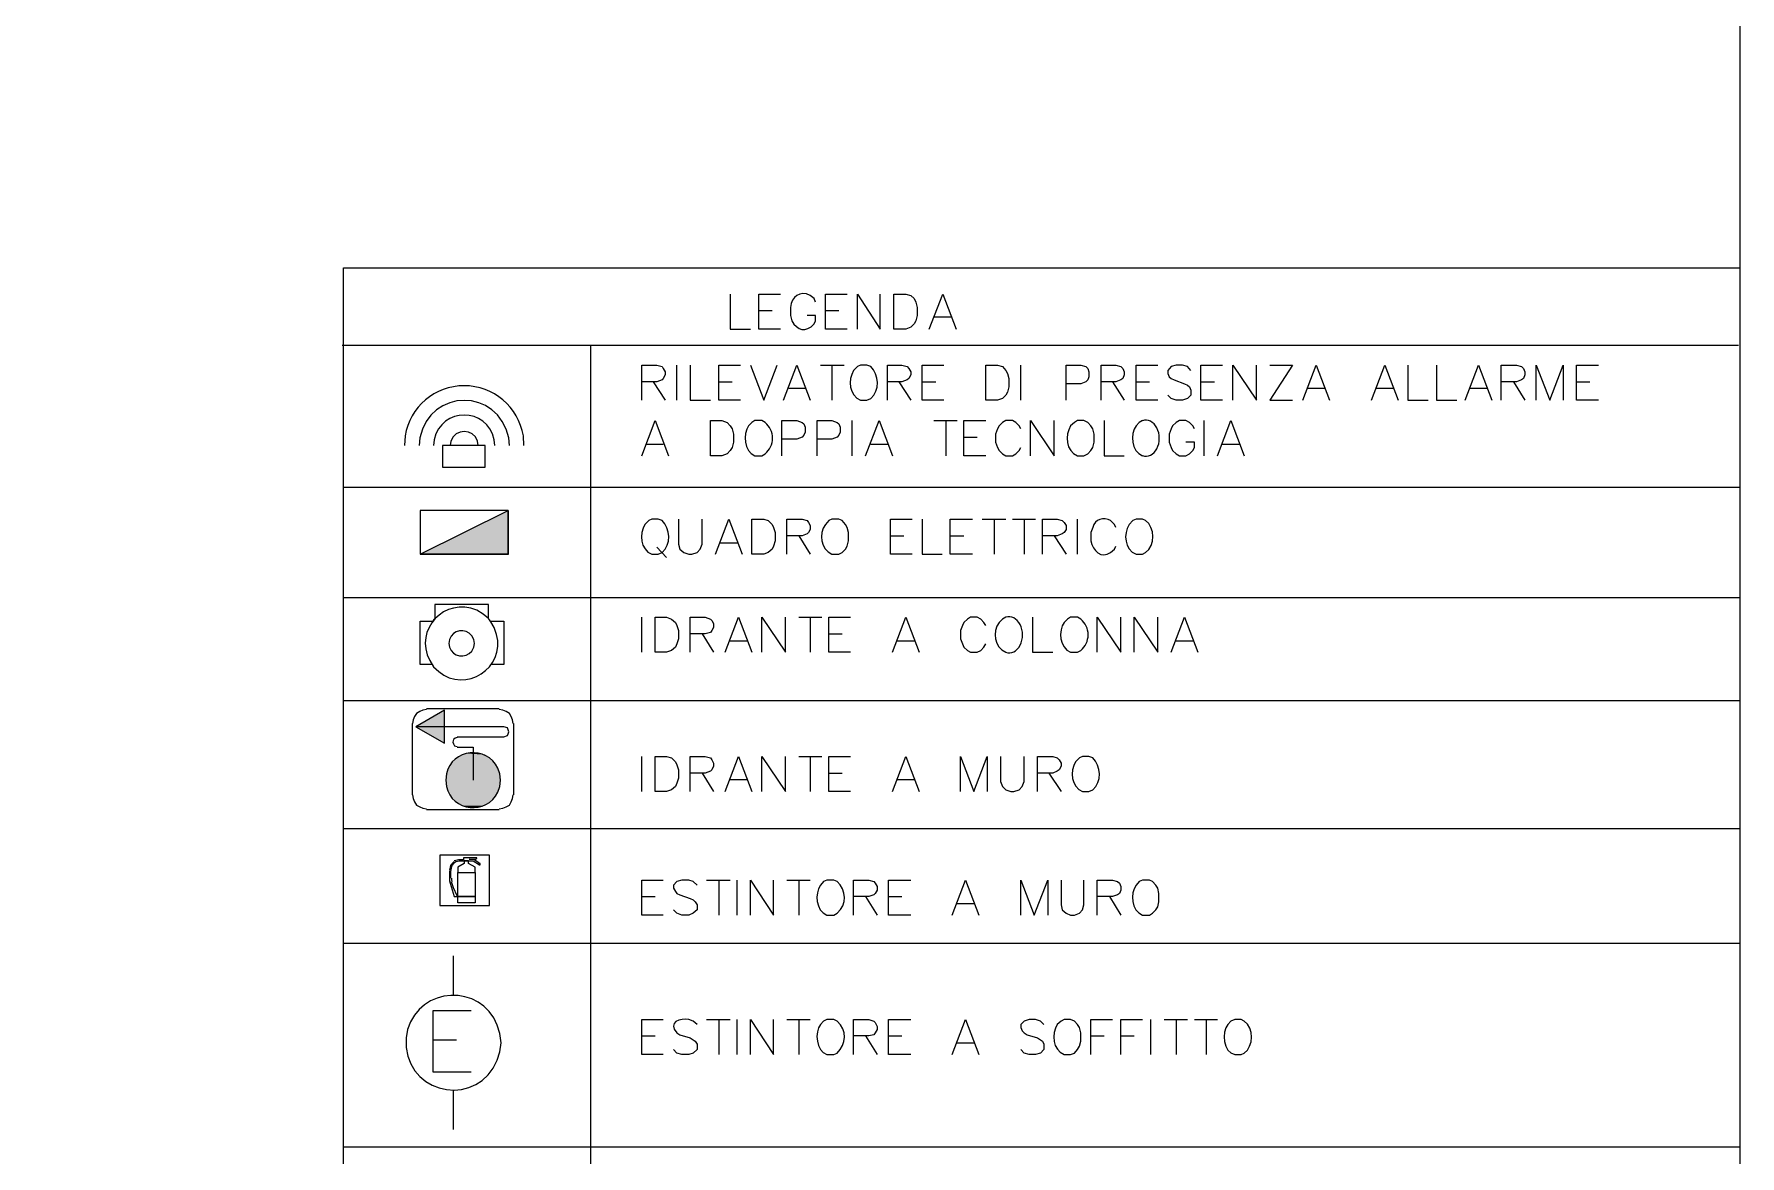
# Model space of a CAD drawing. Header units: millimetres. Extents: x 2592 to 5194, y 1172 to 2359.
# Drawn here: x 2599.788 to 2602.022, y 1173.822 to 1175.291 of the extents above; entities that cross this region are included whole.
import ezdxf

# ---------------------------------------------------------------- set-up
doc = ezdxf.new("R2010")
doc.units = ezdxf.units.MM
doc.layers.add('PDF _Geometria', color=7, linetype='Continuous')
doc.layers.add('PDF _Riempimenti solidi', color=3, linetype='Continuous')

msp = doc.modelspace()

# ---------------------------------------------------------------- linework, layer by layer
at = {"layer": 'PDF _Geometria', "lineweight": 25}
for points in [[(2592.0973, 1188.8915), (2602.0219, 1188.8915), (2602.0219, 1172.3632), (2592.0973, 1172.3632)], [(2602.0219, 1172.3632), (2600.1928, 1172.3632), (2600.1928, 1174.9849), (2602.0219, 1174.9849)], [(2600.6994, 1174.9507), (2600.6994, 1174.9049), (2600.7261, 1174.9049)], [(2600.7653, 1174.9049), (2600.7369, 1174.9049), (2600.7369, 1174.9507), (2600.7653, 1174.9507)], [(2600.8111, 1174.9399), (2600.8094, 1174.9449), (2600.8044, 1174.949)], [(2600.8528, 1174.9049), (2600.8244, 1174.9049), (2600.8244, 1174.9507), (2600.8528, 1174.9507)], [(2600.8661, 1174.9049), (2600.8661, 1174.9507), (2600.8961, 1174.9049), (2600.8961, 1174.9507)], [(2600.9603, 1174.9049), (2600.9778, 1174.9507), (2600.9953, 1174.9049)], [(2600.7369, 1174.929), (2600.7544, 1174.929)], [(2600.7786, 1174.9332), (2600.7786, 1174.9224), (2600.7803, 1174.9157)], [(2600.8244, 1174.929), (2600.8419, 1174.929)], [(2600.8094, 1174.9115), (2600.8111, 1174.9157), (2600.8111, 1174.9224), (2600.8003, 1174.9224)], [(2600.9661, 1174.9207), (2600.9886, 1174.9207)], [(2602.0203, 1174.8832), (2600.1911, 1174.8832)], [(2600.5169, 1172.3632), (2600.5169, 1174.8832)], [(2600.5836, 1174.8115), (2600.5836, 1174.8574), (2600.6036, 1174.8574), (2600.6103, 1174.8557), (2600.6119, 1174.8532), (2600.6144, 1174.849), (2600.6144, 1174.8449), (2600.6119, 1174.8399), (2600.6103, 1174.8382), (2600.6036, 1174.8357), (2600.5836, 1174.8357)], [(2600.6294, 1174.8115), (2600.6294, 1174.8574)], [(2600.6469, 1174.8574), (2600.6469, 1174.8115), (2600.6736, 1174.8115)], [(2600.7128, 1174.8115), (2600.6844, 1174.8115), (2600.6844, 1174.8574), (2600.7128, 1174.8574)], [(2600.7261, 1174.8574), (2600.7436, 1174.8115), (2600.7611, 1174.8574)], [(2600.7694, 1174.8115), (2600.7869, 1174.8574), (2600.8044, 1174.8115)], [(2600.8178, 1174.8574), (2600.8486, 1174.8574)], [(2600.8328, 1174.8574), (2600.8328, 1174.8115)], [(2600.8836, 1174.8557), (2600.8786, 1174.8574), (2600.8703, 1174.8574), (2600.8661, 1174.8557), (2600.8611, 1174.8507)], [(2600.9053, 1174.8115), (2600.9053, 1174.8574), (2600.9244, 1174.8574), (2600.9311, 1174.8557), (2600.9336, 1174.8532), (2600.9361, 1174.849), (2600.9361, 1174.8449), (2600.9336, 1174.8399), (2600.9311, 1174.8382), (2600.9244, 1174.8357), (2600.9053, 1174.8357)], [(2600.9794, 1174.8115), (2600.9511, 1174.8115), (2600.9511, 1174.8574), (2600.9794, 1174.8574)], [(2601.0803, 1174.8115), (2601.0803, 1174.8574)], [(2601.1394, 1174.8115), (2601.1394, 1174.8574), (2601.1586, 1174.8574), (2601.1653, 1174.8557), (2601.1678, 1174.8532), (2601.1694, 1174.849), (2601.1694, 1174.8424), (2601.1678, 1174.8382), (2601.1653, 1174.8357), (2601.1586, 1174.8332), (2601.1394, 1174.8332)], [(2601.1853, 1174.8115), (2601.1853, 1174.8574), (2601.2044, 1174.8574), (2601.2111, 1174.8557), (2601.2136, 1174.8532), (2601.2153, 1174.849), (2601.2153, 1174.8449), (2601.2136, 1174.8399), (2601.2111, 1174.8382), (2601.2044, 1174.8357), (2601.1853, 1174.8357)], [(2601.2594, 1174.8115), (2601.2311, 1174.8115), (2601.2311, 1174.8574), (2601.2594, 1174.8574)], [(2601.3028, 1174.8507), (2601.2986, 1174.8557), (2601.2919, 1174.8574), (2601.2836, 1174.8574), (2601.2769, 1174.8557), (2601.2728, 1174.8507), (2601.2728, 1174.8465), (2601.2744, 1174.8424), (2601.2769, 1174.8399), (2601.2811, 1174.8382), (2601.2944, 1174.8332), (2601.2986, 1174.8315), (2601.3011, 1174.829), (2601.3028, 1174.8249), (2601.3028, 1174.8182), (2601.2986, 1174.814), (2601.2919, 1174.8115), (2601.2836, 1174.8115), (2601.2769, 1174.814), (2601.2728, 1174.8182)], [(2601.3444, 1174.8115), (2601.3161, 1174.8115), (2601.3161, 1174.8574), (2601.3444, 1174.8574)], [(2601.3578, 1174.8115), (2601.3578, 1174.8574), (2601.3886, 1174.8115), (2601.3886, 1174.8574)], [(2601.4061, 1174.8574), (2601.4361, 1174.8574), (2601.4061, 1174.8115), (2601.4361, 1174.8115)], [(2601.4494, 1174.8115), (2601.4669, 1174.8574), (2601.4844, 1174.8115)], [(2601.5394, 1174.8115), (2601.5569, 1174.8574), (2601.5744, 1174.8115)], [(2601.5869, 1174.8574), (2601.5869, 1174.8115), (2601.6136, 1174.8115)], [(2601.6244, 1174.8574), (2601.6244, 1174.8115), (2601.6511, 1174.8115)], [(2601.6619, 1174.8115), (2601.6794, 1174.8574), (2601.6969, 1174.8115)], [(2601.7094, 1174.8115), (2601.7094, 1174.8574), (2601.7294, 1174.8574), (2601.7361, 1174.8557), (2601.7386, 1174.8532), (2601.7403, 1174.849), (2601.7403, 1174.8449), (2601.7386, 1174.8399), (2601.7361, 1174.8382), (2601.7294, 1174.8357), (2601.7094, 1174.8357)], [(2601.7553, 1174.8115), (2601.7553, 1174.8574), (2601.7728, 1174.8115), (2601.7903, 1174.8574), (2601.7903, 1174.8115)], [(2601.8369, 1174.8115), (2601.8078, 1174.8115), (2601.8078, 1174.8574), (2601.8369, 1174.8574)], [(2600.5986, 1174.8357), (2600.6144, 1174.8115)], [(2600.6844, 1174.8357), (2600.7019, 1174.8357)], [(2600.9203, 1174.8357), (2600.9361, 1174.8115)], [(2600.9511, 1174.8357), (2600.9686, 1174.8357)], [(2601.2003, 1174.8357), (2601.2153, 1174.8115)], [(2601.2311, 1174.8357), (2601.2486, 1174.8357)], [(2601.3161, 1174.8357), (2601.3336, 1174.8357)], [(2601.7253, 1174.8357), (2601.7403, 1174.8115)], [(2601.8078, 1174.8357), (2601.8253, 1174.8357)], [(2600.7761, 1174.8274), (2600.7978, 1174.8274)], [(2600.8703, 1174.8115), (2600.8786, 1174.8115), (2600.8836, 1174.814)], [(2601.4561, 1174.8274), (2601.4778, 1174.8274)], [(2601.5461, 1174.8274), (2601.5678, 1174.8274)], [(2601.6686, 1174.8274), (2601.6903, 1174.8274)], [(2600.5836, 1174.739), (2600.6011, 1174.7849), (2600.6186, 1174.739)], [(2600.7669, 1174.739), (2600.7669, 1174.7849), (2600.7869, 1174.7849), (2600.7936, 1174.7824), (2600.7961, 1174.7807), (2600.7978, 1174.7765), (2600.7978, 1174.7699), (2600.7961, 1174.7657), (2600.7936, 1174.7632), (2600.7869, 1174.7607), (2600.7669, 1174.7607)], [(2600.8136, 1174.739), (2600.8136, 1174.7849), (2600.8328, 1174.7849), (2600.8394, 1174.7824), (2600.8419, 1174.7807), (2600.8436, 1174.7765), (2600.8436, 1174.7699), (2600.8419, 1174.7657), (2600.8394, 1174.7632), (2600.8328, 1174.7607), (2600.8136, 1174.7607)], [(2600.8594, 1174.739), (2600.8594, 1174.7849)], [(2600.8769, 1174.739), (2600.8944, 1174.7849), (2600.9119, 1174.739)], [(2600.9661, 1174.7849), (2600.9969, 1174.7849)], [(2600.9819, 1174.7849), (2600.9819, 1174.739)], [(2601.0344, 1174.739), (2601.0053, 1174.739), (2601.0053, 1174.7849), (2601.0344, 1174.7849)], [(2601.0803, 1174.774), (2601.0778, 1174.7782), (2601.0736, 1174.7824), (2601.0694, 1174.7849), (2601.0603, 1174.7849), (2601.0561, 1174.7824), (2601.0519, 1174.7782), (2601.0494, 1174.774), (2601.0469, 1174.7674), (2601.0469, 1174.7565), (2601.0494, 1174.7499), (2601.0519, 1174.7457), (2601.0561, 1174.7415), (2601.0603, 1174.739), (2601.0694, 1174.739), (2601.0736, 1174.7415), (2601.0778, 1174.7457), (2601.0803, 1174.7499)], [(2601.0928, 1174.739), (2601.0928, 1174.7849), (2601.1236, 1174.739), (2601.1236, 1174.7849)], [(2601.1544, 1174.739), (2601.1628, 1174.739), (2601.1678, 1174.7415), (2601.1719, 1174.7457), (2601.1744, 1174.7499), (2601.1761, 1174.7565), (2601.1761, 1174.7674), (2601.1744, 1174.774), (2601.1719, 1174.7782), (2601.1678, 1174.7824), (2601.1628, 1174.7849), (2601.1544, 1174.7849), (2601.1503, 1174.7824), (2601.1453, 1174.7782)], [(2601.1894, 1174.7849), (2601.1894, 1174.739), (2601.2153, 1174.739)], [(2601.2394, 1174.7849), (2601.2353, 1174.7824), (2601.2311, 1174.7782)], [(2601.3078, 1174.774), (2601.3053, 1174.7782), (2601.3011, 1174.7824), (2601.2961, 1174.7849), (2601.2878, 1174.7849), (2601.2836, 1174.7824), (2601.2786, 1174.7782), (2601.2769, 1174.774), (2601.2744, 1174.7674), (2601.2744, 1174.7565), (2601.2769, 1174.7499), (2601.2786, 1174.7457), (2601.2836, 1174.7415), (2601.2878, 1174.739), (2601.2961, 1174.739), (2601.3011, 1174.7415), (2601.3053, 1174.7457), (2601.3078, 1174.7499), (2601.3078, 1174.7565), (2601.2961, 1174.7565)], [(2601.3203, 1174.739), (2601.3203, 1174.7849)], [(2601.3378, 1174.739), (2601.3553, 1174.7849), (2601.3728, 1174.739)], [(2600.5903, 1174.754), (2600.6119, 1174.754)], [(2600.8836, 1174.754), (2600.9053, 1174.754)], [(2601.0053, 1174.7632), (2601.0228, 1174.7632)], [(2601.3444, 1174.754), (2601.3661, 1174.754)], [(2602.0219, 1174.6974), (2600.1928, 1174.6974)], [(2600.4094, 1174.6099), (2600.4086, 1174.6099), (2600.4086, 1174.6674), (2600.2936, 1174.6674), (2600.2936, 1174.6099), (2600.4086, 1174.6099)], [(2600.6103, 1174.654), (2600.6053, 1174.6557), (2600.5969, 1174.6557), (2600.5928, 1174.654), (2600.5878, 1174.649)], [(2600.6319, 1174.6557), (2600.6319, 1174.6232), (2600.6336, 1174.6165), (2600.6386, 1174.6124), (2600.6453, 1174.6099), (2600.6494, 1174.6099), (2600.6561, 1174.6124), (2600.6603, 1174.6165), (2600.6628, 1174.6232), (2600.6628, 1174.6557)], [(2600.6803, 1174.6099), (2600.6978, 1174.6557), (2600.7153, 1174.6099)], [(2600.7736, 1174.6099), (2600.7736, 1174.6557), (2600.7936, 1174.6557), (2600.8003, 1174.654), (2600.8019, 1174.6515), (2600.8044, 1174.6474), (2600.8044, 1174.6424), (2600.8019, 1174.6382), (2600.8003, 1174.6365), (2600.7936, 1174.634), (2600.7736, 1174.634)], [(2600.8328, 1174.6099), (2600.8419, 1174.6099), (2600.8461, 1174.6124), (2600.8503, 1174.6165), (2600.8528, 1174.6207), (2600.8544, 1174.6274), (2600.8544, 1174.6382), (2600.8528, 1174.6449), (2600.8503, 1174.649), (2600.8461, 1174.654), (2600.8419, 1174.6557), (2600.8328, 1174.6557), (2600.8286, 1174.654), (2600.8244, 1174.649)], [(2600.9378, 1174.6099), (2600.9094, 1174.6099), (2600.9094, 1174.6557), (2600.9378, 1174.6557)], [(2600.9511, 1174.6557), (2600.9511, 1174.6099), (2600.9769, 1174.6099)], [(2601.0169, 1174.6099), (2600.9878, 1174.6099), (2600.9878, 1174.6557), (2601.0169, 1174.6557)], [(2601.0294, 1174.6557), (2601.0603, 1174.6557)], [(2601.0453, 1174.6557), (2601.0453, 1174.6099)], [(2601.0694, 1174.6557), (2601.0994, 1174.6557)], [(2601.0844, 1174.6557), (2601.0844, 1174.6099)], [(2601.1086, 1174.6099), (2601.1086, 1174.6557), (2601.1278, 1174.6557), (2601.1344, 1174.654), (2601.1369, 1174.6515), (2601.1394, 1174.6474), (2601.1394, 1174.6424), (2601.1369, 1174.6382), (2601.1344, 1174.6365), (2601.1278, 1174.634), (2601.1086, 1174.634)], [(2601.1544, 1174.6099), (2601.1544, 1174.6557)], [(2601.2436, 1174.654), (2601.2394, 1174.6557), (2601.2311, 1174.6557), (2601.2269, 1174.654), (2601.2219, 1174.649)], [(2600.7894, 1174.634), (2600.8044, 1174.6099)], [(2600.9094, 1174.634), (2600.9269, 1174.634)], [(2600.9878, 1174.634), (2601.0053, 1174.634)], [(2601.1236, 1174.634), (2601.1394, 1174.6099)], [(2601.1744, 1174.6449), (2601.1719, 1174.6382), (2601.1719, 1174.6274)], [(2601.2044, 1174.6449), (2601.2028, 1174.649), (2601.1978, 1174.654)], [(2600.5969, 1174.6099), (2600.6053, 1174.6099), (2600.6103, 1174.6124)], [(2600.6036, 1174.619), (2600.6161, 1174.6057)], [(2600.6861, 1174.6249), (2600.7086, 1174.6249)], [(2601.1978, 1174.6124), (2601.2028, 1174.6165), (2601.2044, 1174.6207)], [(2601.2311, 1174.6099), (2601.2394, 1174.6099), (2601.2436, 1174.6124)], [(2600.1928, 1174.5532), (2602.0219, 1174.5532)], [(2600.5836, 1174.4815), (2600.5836, 1174.5274)], [(2600.6469, 1174.4815), (2600.6469, 1174.5274), (2600.6669, 1174.5274), (2600.6736, 1174.5249), (2600.6753, 1174.5232), (2600.6778, 1174.519), (2600.6778, 1174.514), (2600.6753, 1174.5099), (2600.6736, 1174.5074), (2600.6669, 1174.5057), (2600.6469, 1174.5057)], [(2600.6928, 1174.4815), (2600.7103, 1174.5274), (2600.7278, 1174.4815)], [(2600.7411, 1174.4815), (2600.7411, 1174.5274), (2600.7719, 1174.4815), (2600.7719, 1174.5274)], [(2600.7894, 1174.5274), (2600.8194, 1174.5274)], [(2600.8044, 1174.5274), (2600.8044, 1174.4815)], [(2600.8569, 1174.4815), (2600.8286, 1174.4815), (2600.8286, 1174.5274), (2600.8569, 1174.5274)], [(2600.9119, 1174.4815), (2600.9294, 1174.5274), (2600.9469, 1174.4815)], [(2601.0344, 1174.5165), (2601.0319, 1174.5207), (2601.0278, 1174.5249), (2601.0228, 1174.5274), (2601.0144, 1174.5274), (2601.0103, 1174.5249), (2601.0053, 1174.5207), (2601.0036, 1174.5165), (2601.0011, 1174.5099), (2601.0011, 1174.499), (2601.0036, 1174.4924), (2601.0053, 1174.4882), (2601.0103, 1174.484), (2601.0144, 1174.4815), (2601.0228, 1174.4815), (2601.0278, 1174.484), (2601.0319, 1174.4882), (2601.0344, 1174.4924)], [(2601.0603, 1174.5274), (2601.0561, 1174.5249), (2601.0519, 1174.5207)], [(2601.0953, 1174.5274), (2601.0953, 1174.4815), (2601.1219, 1174.4815)], [(2601.1803, 1174.4815), (2601.1803, 1174.5274), (2601.2111, 1174.4815), (2601.2111, 1174.5274)], [(2601.2286, 1174.4815), (2601.2286, 1174.5274), (2601.2594, 1174.4815), (2601.2594, 1174.5274)], [(2601.2769, 1174.4815), (2601.2944, 1174.5274), (2601.3119, 1174.4815)], [(2600.6628, 1174.5057), (2600.6778, 1174.4815)], [(2600.8286, 1174.5057), (2600.8461, 1174.5057)], [(2600.6994, 1174.4965), (2600.7211, 1174.4965)], [(2600.9186, 1174.4965), (2600.9403, 1174.4965)], [(2601.2836, 1174.4965), (2601.3053, 1174.4965)], [(2600.1928, 1174.4182), (2602.0219, 1174.4182)], [(2600.5836, 1174.299), (2600.5836, 1174.3449)], [(2600.6469, 1174.299), (2600.6469, 1174.3449), (2600.6669, 1174.3449), (2600.6736, 1174.3432), (2600.6753, 1174.3407), (2600.6778, 1174.3365), (2600.6778, 1174.3324), (2600.6753, 1174.3274), (2600.6736, 1174.3257), (2600.6669, 1174.3232), (2600.6469, 1174.3232)], [(2600.6928, 1174.299), (2600.7103, 1174.3449), (2600.7278, 1174.299)], [(2600.7411, 1174.299), (2600.7411, 1174.3449), (2600.7719, 1174.299), (2600.7719, 1174.3449)], [(2600.7894, 1174.3449), (2600.8194, 1174.3449)], [(2600.8044, 1174.3449), (2600.8044, 1174.299)], [(2600.8569, 1174.299), (2600.8286, 1174.299), (2600.8286, 1174.3449), (2600.8569, 1174.3449)], [(2600.9119, 1174.299), (2600.9294, 1174.3449), (2600.9469, 1174.299)], [(2601.0011, 1174.299), (2601.0011, 1174.3449), (2601.0186, 1174.299), (2601.0361, 1174.3449), (2601.0361, 1174.299)], [(2601.0536, 1174.3449), (2601.0536, 1174.3124), (2601.0561, 1174.3057), (2601.0603, 1174.3015), (2601.0669, 1174.299), (2601.0711, 1174.299), (2601.0778, 1174.3015), (2601.0819, 1174.3057), (2601.0844, 1174.3124), (2601.0844, 1174.3449)], [(2601.1019, 1174.299), (2601.1019, 1174.3449), (2601.1219, 1174.3449), (2601.1278, 1174.3432), (2601.1303, 1174.3407), (2601.1328, 1174.3365), (2601.1328, 1174.3324), (2601.1303, 1174.3274), (2601.1278, 1174.3257), (2601.1219, 1174.3232), (2601.1019, 1174.3232)], [(2601.1744, 1174.3432), (2601.1694, 1174.3449), (2601.1611, 1174.3449), (2601.1569, 1174.3432), (2601.1519, 1174.3382)], [(2600.6628, 1174.3232), (2600.6778, 1174.299)], [(2600.8286, 1174.3232), (2600.8461, 1174.3232)], [(2601.1169, 1174.3232), (2601.1328, 1174.299)], [(2600.6994, 1174.3149), (2600.7211, 1174.3149)], [(2600.9186, 1174.3149), (2600.9403, 1174.3149)], [(2601.1611, 1174.299), (2601.1694, 1174.299), (2601.1744, 1174.3015)], [(2600.1928, 1174.2507), (2602.0219, 1174.2507)], [(2600.6119, 1174.1374), (2600.5836, 1174.1374), (2600.5836, 1174.1832), (2600.6119, 1174.1832)], [(2600.6561, 1174.1765), (2600.6511, 1174.1815), (2600.6453, 1174.1832), (2600.6361, 1174.1832), (2600.6294, 1174.1815), (2600.6253, 1174.1765), (2600.6253, 1174.1724), (2600.6278, 1174.1682), (2600.6294, 1174.1657), (2600.6336, 1174.164), (2600.6469, 1174.159), (2600.6511, 1174.1574), (2600.6536, 1174.1549), (2600.6561, 1174.1507), (2600.6561, 1174.144), (2600.6511, 1174.1399), (2600.6453, 1174.1374), (2600.6361, 1174.1374), (2600.6294, 1174.1399), (2600.6253, 1174.144)], [(2600.6686, 1174.1832), (2600.6994, 1174.1832)], [(2600.6844, 1174.1832), (2600.6844, 1174.1374)], [(2600.7086, 1174.1374), (2600.7086, 1174.1832)], [(2600.7261, 1174.1374), (2600.7261, 1174.1832), (2600.7561, 1174.1374), (2600.7561, 1174.1832)], [(2600.7736, 1174.1832), (2600.8044, 1174.1832)], [(2600.7894, 1174.1832), (2600.7894, 1174.1374)], [(2600.8394, 1174.1815), (2600.8353, 1174.1832), (2600.8261, 1174.1832), (2600.8219, 1174.1815), (2600.8178, 1174.1765)], [(2600.8611, 1174.1374), (2600.8611, 1174.1832), (2600.8811, 1174.1832), (2600.8878, 1174.1815), (2600.8894, 1174.179), (2600.8919, 1174.1749), (2600.8919, 1174.1699), (2600.8894, 1174.1657), (2600.8878, 1174.164), (2600.8811, 1174.1615), (2600.8611, 1174.1615)], [(2600.9361, 1174.1374), (2600.9069, 1174.1374), (2600.9069, 1174.1832), (2600.9361, 1174.1832)], [(2600.9903, 1174.1374), (2601.0078, 1174.1832), (2601.0253, 1174.1374)], [(2601.0803, 1174.1374), (2601.0803, 1174.1832), (2601.0978, 1174.1374), (2601.1153, 1174.1832), (2601.1153, 1174.1374)], [(2601.1328, 1174.1832), (2601.1328, 1174.1507), (2601.1344, 1174.144), (2601.1394, 1174.1399), (2601.1453, 1174.1374), (2601.1503, 1174.1374), (2601.1569, 1174.1399), (2601.1611, 1174.144), (2601.1628, 1174.1507), (2601.1628, 1174.1832)], [(2601.1803, 1174.1374), (2601.1803, 1174.1832), (2601.2003, 1174.1832), (2601.2069, 1174.1815), (2601.2094, 1174.179), (2601.2111, 1174.1749), (2601.2111, 1174.1699), (2601.2094, 1174.1657), (2601.2069, 1174.164), (2601.2003, 1174.1615), (2601.1803, 1174.1615)], [(2601.2394, 1174.1374), (2601.2486, 1174.1374), (2601.2528, 1174.1399), (2601.2569, 1174.144), (2601.2594, 1174.1482), (2601.2611, 1174.1549), (2601.2611, 1174.1657), (2601.2594, 1174.1724), (2601.2569, 1174.1765), (2601.2528, 1174.1815), (2601.2486, 1174.1832), (2601.2394, 1174.1832), (2601.2353, 1174.1815), (2601.2311, 1174.1765)], [(2600.5836, 1174.1615), (2600.6011, 1174.1615)], [(2600.8769, 1174.1615), (2600.8919, 1174.1374)], [(2600.9069, 1174.1615), (2600.9244, 1174.1615)], [(2600.9969, 1174.1524), (2601.0186, 1174.1524)], [(2601.1961, 1174.1615), (2601.2111, 1174.1374)], [(2600.8261, 1174.1374), (2600.8353, 1174.1374), (2600.8394, 1174.1399)], [(2600.1928, 1174.1007), (2602.0219, 1174.1007)], [(2600.6119, 1173.9549), (2600.5836, 1173.9549), (2600.5836, 1174.0007), (2600.6119, 1174.0007)], [(2600.6561, 1173.994), (2600.6511, 1173.9982), (2600.6453, 1174.0007)], [(2600.6686, 1174.0007), (2600.6994, 1174.0007)], [(2600.6844, 1174.0007), (2600.6844, 1173.9549)], [(2600.7086, 1173.9549), (2600.7086, 1174.0007)], [(2600.7261, 1173.9549), (2600.7261, 1174.0007), (2600.7561, 1173.9549), (2600.7561, 1174.0007)], [(2600.7736, 1174.0007), (2600.8044, 1174.0007)], [(2600.7894, 1174.0007), (2600.7894, 1173.9549)], [(2600.8394, 1173.9982), (2600.8353, 1174.0007), (2600.8261, 1174.0007), (2600.8219, 1173.9982), (2600.8178, 1173.994)], [(2600.8611, 1173.9549), (2600.8611, 1174.0007), (2600.8811, 1174.0007), (2600.8878, 1173.9982), (2600.8894, 1173.9965), (2600.8919, 1173.9915), (2600.8919, 1173.9874), (2600.8894, 1173.9832), (2600.8878, 1173.9807), (2600.8811, 1173.979), (2600.8611, 1173.979)], [(2600.9361, 1173.9549), (2600.9069, 1173.9549), (2600.9069, 1174.0007), (2600.9361, 1174.0007)], [(2600.9903, 1173.9549), (2601.0078, 1174.0007), (2601.0253, 1173.9549)], [(2601.1103, 1173.994), (2601.1061, 1173.9982), (2601.0994, 1174.0007), (2601.0911, 1174.0007), (2601.0844, 1173.9982), (2601.0803, 1173.994), (2601.0803, 1173.9899), (2601.0819, 1173.9857), (2601.0844, 1173.9832), (2601.0886, 1173.9807), (2601.1019, 1173.9765), (2601.1061, 1173.974), (2601.1086, 1173.9724), (2601.1103, 1173.9682), (2601.1103, 1173.9615), (2601.1061, 1173.9565), (2601.0994, 1173.9549), (2601.0911, 1173.9549), (2601.0844, 1173.9565), (2601.0803, 1173.9615)], [(2601.1369, 1173.9549), (2601.1453, 1173.9549), (2601.1503, 1173.9565), (2601.1544, 1173.9615), (2601.1569, 1173.9657), (2601.1586, 1173.9724), (2601.1586, 1173.9832), (2601.1569, 1173.9899), (2601.1544, 1173.994), (2601.1503, 1173.9982), (2601.1453, 1174.0007), (2601.1369, 1174.0007), (2601.1328, 1173.9982), (2601.1278, 1173.994)], [(2601.1719, 1173.9549), (2601.1719, 1174.0007), (2601.2003, 1174.0007)], [(2601.2111, 1173.9549), (2601.2111, 1174.0007), (2601.2394, 1174.0007)], [(2601.2503, 1173.9549), (2601.2503, 1174.0007)], [(2601.2678, 1174.0007), (2601.2986, 1174.0007)], [(2601.2836, 1174.0007), (2601.2836, 1173.9549)], [(2601.3078, 1174.0007), (2601.3378, 1174.0007)], [(2601.3228, 1174.0007), (2601.3228, 1173.9549)], [(2601.3728, 1173.9982), (2601.3686, 1174.0007), (2601.3603, 1174.0007), (2601.3553, 1173.9982), (2601.3511, 1173.994)], [(2600.5836, 1173.979), (2600.6011, 1173.979)], [(2600.6294, 1173.9832), (2600.6336, 1173.9807), (2600.6469, 1173.9765), (2600.6511, 1173.974), (2600.6536, 1173.9724), (2600.6561, 1173.9682), (2600.6561, 1173.9615), (2600.6511, 1173.9565), (2600.6453, 1173.9549), (2600.6361, 1173.9549), (2600.6294, 1173.9565), (2600.6253, 1173.9615)], [(2600.8769, 1173.979), (2600.8919, 1173.9549)], [(2600.9069, 1173.979), (2600.9244, 1173.979)], [(2600.9969, 1173.9699), (2601.0186, 1173.9699)], [(2601.1719, 1173.979), (2601.1894, 1173.979)], [(2601.2111, 1173.979), (2601.2286, 1173.979)], [(2600.8261, 1173.9549), (2600.8353, 1173.9549), (2600.8394, 1173.9565)], [(2601.3603, 1173.9549), (2601.3686, 1173.9549), (2601.3728, 1173.9565)], [(2600.1928, 1173.834), (2602.0219, 1173.834)]]:
    msp.add_lwpolyline(points, dxfattribs=at)
for points in [[(2600.9136, 1174.9049), (2600.9136, 1174.9507), (2600.9294, 1174.9507), (2600.9361, 1174.949), (2600.9403, 1174.9449), (2600.9428, 1174.9399), (2600.9444, 1174.9332), (2600.9444, 1174.9224), (2600.9428, 1174.9157), (2600.9403, 1174.9115), (2600.9361, 1174.9074), (2600.9294, 1174.9049)], [(2601.0344, 1174.8115), (2601.0344, 1174.8574), (2601.0494, 1174.8574), (2601.0561, 1174.8557), (2601.0603, 1174.8507), (2601.0628, 1174.8465), (2601.0644, 1174.8399), (2601.0644, 1174.829), (2601.0628, 1174.8224), (2601.0603, 1174.8182), (2601.0561, 1174.814), (2601.0494, 1174.8115)], [(2600.6736, 1174.739), (2600.6736, 1174.7849), (2600.6886, 1174.7849), (2600.6953, 1174.7824), (2600.6994, 1174.7782), (2600.7019, 1174.774), (2600.7036, 1174.7674), (2600.7036, 1174.7565), (2600.7019, 1174.7499), (2600.6994, 1174.7457), (2600.6953, 1174.7415), (2600.6886, 1174.739)], [(2600.7278, 1174.6099), (2600.7278, 1174.6557), (2600.7436, 1174.6557), (2600.7494, 1174.654), (2600.7544, 1174.649), (2600.7561, 1174.6449), (2600.7586, 1174.6382), (2600.7586, 1174.6274), (2600.7561, 1174.6207), (2600.7544, 1174.6165), (2600.7494, 1174.6124), (2600.7436, 1174.6099)], [(2600.6011, 1174.4815), (2600.6011, 1174.5274), (2600.6161, 1174.5274), (2600.6228, 1174.5249), (2600.6278, 1174.5207), (2600.6294, 1174.5165), (2600.6319, 1174.5099), (2600.6319, 1174.499), (2600.6294, 1174.4924), (2600.6278, 1174.4882), (2600.6228, 1174.484), (2600.6161, 1174.4815)], [(2600.6011, 1174.299), (2600.6011, 1174.3449), (2600.6161, 1174.3449), (2600.6228, 1174.3432), (2600.6278, 1174.3382), (2600.6294, 1174.334), (2600.6319, 1174.3274), (2600.6319, 1174.3165), (2600.6294, 1174.3099), (2600.6278, 1174.3057), (2600.6228, 1174.3015), (2600.6161, 1174.299)]]:
    msp.add_lwpolyline(points, close=True, dxfattribs=at)
at = {"layer": 'PDF _Geometria', "color": 6, "lineweight": 25}
msp.add_lwpolyline([(2600.4294, 1174.7524), (2600.4286, 1174.7649, 0.847849), (2600.2736, 1174.7649), (2600.2728, 1174.7524)], format="xyb", dxfattribs=at)
at = {"layer": 'PDF _Geometria', "lineweight": 25}
for points in [[(2600.7319, 1174.739), (2600.7411, 1174.739), (2600.7453, 1174.7415, 0.475), (2600.7453, 1174.7824), (2600.7411, 1174.7849), (2600.7319, 1174.7849), (2600.7278, 1174.7824), (2600.7236, 1174.7782)], [(2601.1453, 1174.4815), (2601.1544, 1174.4815), (2601.1586, 1174.484, 0.475), (2601.1586, 1174.5249), (2601.1544, 1174.5274), (2601.1453, 1174.5274), (2601.1411, 1174.5249), (2601.1369, 1174.5207)]]:
    msp.add_lwpolyline(points, format="xyb", dxfattribs=at)
at = {"layer": 'PDF _Geometria', "color": 6, "lineweight": 25}
for points in [[(2600.2928, 1174.7624), (2600.2919, 1174.7524)], [(2600.3119, 1174.7599), (2600.3111, 1174.7524)], [(2600.3336, 1174.7582), (2600.3328, 1174.7524)], [(2600.3694, 1174.7524), (2600.3686, 1174.7582)], [(2600.3911, 1174.7524), (2600.3903, 1174.7599)], [(2600.4103, 1174.7524), (2600.4094, 1174.7624)]]:
    msp.add_lwpolyline(points, dxfattribs=at)
msp.add_lwpolyline([(2600.3786, 1174.724), (2600.3786, 1174.7524), (2600.3228, 1174.7524), (2600.3228, 1174.724)], close=True, dxfattribs=at)
at = {"layer": 'PDF _Geometria', "lineweight": 0}
msp.add_lwpolyline([(2600.4086, 1174.6674), (2600.4086, 1174.6099), (2600.2936, 1174.6099)], close=True, dxfattribs=at)
at = {"layer": 'PDF _Geometria', "color": 1, "lineweight": 25}
for points in [[(2600.3828, 1174.5257), (2600.3828, 1174.544), (2600.3128, 1174.544), (2600.3128, 1174.5257), (2600.3111, 1174.524), (2600.3094, 1174.5215)], [(2600.3094, 1174.4657), (2600.2936, 1174.4657), (2600.2936, 1174.5224), (2600.3094, 1174.5224)], [(2600.3936, 1174.5049), (2600.3903, 1174.514), (2600.3861, 1174.5215), (2600.3844, 1174.524), (2600.3828, 1174.5257), (2600.3761, 1174.5315), (2600.3678, 1174.5365)], [(2600.3861, 1174.5224), (2600.4028, 1174.5224), (2600.4028, 1174.4657), (2600.3869, 1174.4657)], [(2600.3611, 1174.4832), (2600.3636, 1174.4882), (2600.3644, 1174.4932), (2600.3636, 1174.4982), (2600.3611, 1174.5032)], [(2600.3319, 1174.4982), (2600.3311, 1174.4932), (2600.3319, 1174.4882)], [(2600.3061, 1174.4707), (2600.3111, 1174.4624), (2600.3178, 1174.4565)], [(2600.2828, 1174.3882), (2600.2828, 1174.2949)], [(2600.3019, 1174.4065), (2600.2969, 1174.4057), (2600.2928, 1174.404), (2600.2886, 1174.4015), (2600.2861, 1174.3974), (2600.2844, 1174.3932), (2600.2836, 1174.3882)], [(2600.3969, 1174.4074), (2600.3019, 1174.4074)], [(2600.4153, 1174.3882), (2600.4144, 1174.3932), (2600.4128, 1174.3974), (2600.4103, 1174.4015), (2600.4061, 1174.404), (2600.4019, 1174.4057), (2600.3969, 1174.4065)], [(2600.4161, 1174.2949), (2600.4161, 1174.3882)], [(2600.3419, 1174.3707), (2600.4028, 1174.3707), (2600.4078, 1174.3724), (2600.4086, 1174.3749), (2600.4094, 1174.3774), (2600.4086, 1174.3799), (2600.4078, 1174.3824), (2600.4028, 1174.384), (2600.2878, 1174.384)], [(2600.3419, 1174.3699), (2600.3394, 1174.369), (2600.3369, 1174.3674), (2600.3361, 1174.364), (2600.3369, 1174.3615), (2600.3386, 1174.359), (2600.3419, 1174.3582)], [(2600.3419, 1174.3574), (2600.3628, 1174.3574), (2600.3628, 1174.314)], [(2600.3278, 1174.3224), (2600.3269, 1174.314), (2600.3278, 1174.3057)], [(2600.3953, 1174.2982), (2600.3978, 1174.3057), (2600.3986, 1174.314), (2600.3978, 1174.3224), (2600.3953, 1174.3299)], [(2600.2836, 1174.2949), (2600.2844, 1174.2899), (2600.2861, 1174.2857), (2600.2886, 1174.2815), (2600.2928, 1174.279), (2600.2969, 1174.2774), (2600.3019, 1174.2765)], [(2600.3019, 1174.2757), (2600.3969, 1174.2757)], [(2600.3969, 1174.2765), (2600.4019, 1174.2774), (2600.4061, 1174.279), (2600.4103, 1174.2815), (2600.4128, 1174.2857), (2600.4144, 1174.2899), (2600.4153, 1174.2949)], [(2600.3369, 1174.0324), (2600.3369, 1174.084)], [(2600.3603, 1173.9315), (2600.3103, 1173.9315), (2600.3103, 1174.0124), (2600.3603, 1174.0124)], [(2600.2769, 1173.9874), (2600.2753, 1173.9765), (2600.2753, 1173.964)], [(2600.3944, 1173.9474), (2600.3978, 1173.9582), (2600.3994, 1173.9699), (2600.3978, 1173.9824), (2600.3944, 1173.9932)], [(2600.3103, 1173.974), (2600.3411, 1173.974)], [(2600.3369, 1173.8565), (2600.3369, 1173.9082)]]:
    msp.add_lwpolyline(points, dxfattribs=at)
msp.add_lwpolyline([(2600.2878, 1174.384), (2600.3253, 1174.3624), (2600.3253, 1174.4057)], close=True, dxfattribs=at)
at = {"layer": 'PDF _Geometria', "color": 1, "lineweight": 25, "true_color": 0xf00000}
for points in [[(2600.3844, 1174.2157), (2600.3194, 1174.2157), (2600.3194, 1174.1499), (2600.3844, 1174.1499)], [(2600.3511, 1174.2082), (2600.3511, 1174.2049), (2600.3428, 1174.1999), (2600.3428, 1174.1932), (2600.3653, 1174.1932), (2600.3653, 1174.1999), (2600.3569, 1174.2049), (2600.3569, 1174.2082)], [(2600.3428, 1174.1932), (2600.3653, 1174.1932), (2600.3653, 1174.1615), (2600.3428, 1174.1615)], [(2600.3428, 1174.1615), (2600.3653, 1174.1615), (2600.3653, 1174.1532), (2600.3428, 1174.1532)]]:
    msp.add_lwpolyline(points, close=True, dxfattribs=at)
for points in [[(2600.3403, 1174.2074), (2600.3444, 1174.2082), (2600.3628, 1174.2082), (2600.3711, 1174.2032), (2600.3719, 1174.2032), (2600.3719, 1174.2049), (2600.3711, 1174.2049), (2600.3644, 1174.2099), (2600.3578, 1174.2107), (2600.3661, 1174.2107), (2600.3678, 1174.2115), (2600.3678, 1174.2124), (2600.3503, 1174.2124), (2600.3503, 1174.2099), (2600.3436, 1174.2099), (2600.3403, 1174.209), (2600.3378, 1174.2082)], [(2600.3336, 1174.2032), (2600.3328, 1174.1999), (2600.3319, 1174.1965)], [(2600.3319, 1174.1957), (2600.3319, 1174.1857), (2600.3319, 1174.1824), (2600.3328, 1174.179), (2600.3378, 1174.1615), (2600.3419, 1174.1615), (2600.3419, 1174.1624), (2600.3369, 1174.1732), (2600.3344, 1174.1807)], [(2600.3378, 1174.2074), (2600.3353, 1174.2049), (2600.3336, 1174.2024)], [(2600.3336, 1174.1857), (2600.3336, 1174.1924)], [(2600.3344, 1174.1857), (2600.3344, 1174.1832), (2600.3353, 1174.1815)]]:
    msp.add_lwpolyline(points, dxfattribs=at)
at = {"layer": 'PDF _Geometria', "lineweight": 25}
for centre in [(2601.2439, 1174.7619), (2601.0648, 1174.5044)]:
    msp.add_ellipse(centre, major_axis=(-0.0003, 0.0237), ratio=0.743797, start_param=2.865075, end_param=6.526352, dxfattribs=at)
for points in [[(2600.8044, 1174.949), (2600.7907, 1174.9555), (2600.78, 1174.9473), (2600.7786, 1174.9332)], [(2600.7803, 1174.9157), (2600.7869, 1174.9028), (2600.7989, 1174.9), (2600.8094, 1174.9115)], [(2600.8611, 1174.8507), (2600.8535, 1174.8377), (2600.855, 1174.8179), (2600.8703, 1174.8115)], [(2600.8836, 1174.814), (2600.8957, 1174.8244), (2600.8946, 1174.8449), (2600.8836, 1174.8557)], [(2600.7236, 1174.7782), (2600.7156, 1174.7671), (2600.7174, 1174.7448), (2600.7319, 1174.739)], [(2601.1453, 1174.7782), (2601.1376, 1174.7652), (2601.1391, 1174.7454), (2601.1544, 1174.739)], [(2601.2311, 1174.7782), (2601.2231, 1174.7671), (2601.2249, 1174.7448), (2601.2394, 1174.739)], [(2601.1978, 1174.654), (2601.1889, 1174.6585), (2601.177, 1174.6565), (2601.1744, 1174.6449)], [(2600.5878, 1174.649), (2600.5801, 1174.6361), (2600.5816, 1174.6162), (2600.5969, 1174.6099)], [(2600.6103, 1174.6124), (2600.6223, 1174.6227), (2600.6213, 1174.6432), (2600.6103, 1174.654)], [(2600.8244, 1174.649), (2600.8146, 1174.6363), (2600.8183, 1174.6169), (2600.8328, 1174.6099)], [(2601.2219, 1174.649), (2601.2143, 1174.636), (2601.2158, 1174.6162), (2601.2311, 1174.6099)], [(2601.2436, 1174.6124), (2601.2568, 1174.6208), (2601.2558, 1174.645), (2601.2436, 1174.654)], [(2601.1719, 1174.6274), (2601.1743, 1174.6145), (2601.1857, 1174.6034), (2601.1978, 1174.6124)], [(2601.0519, 1174.5207), (2601.0421, 1174.508), (2601.0458, 1174.4886), (2601.0603, 1174.4815)], [(2601.1369, 1174.5207), (2601.129, 1174.5096), (2601.1307, 1174.4873), (2601.1453, 1174.4815)], [(2601.1744, 1174.3015), (2601.1865, 1174.3119), (2601.1854, 1174.3324), (2601.1744, 1174.3432)], [(2601.1519, 1174.3382), (2601.1443, 1174.3252), (2601.1458, 1174.3054), (2601.1611, 1174.299)], [(2600.8178, 1174.1765), (2600.8098, 1174.1654), (2600.8115, 1174.1432), (2600.8261, 1174.1374)], [(2600.8394, 1174.1399), (2600.853, 1174.1515), (2600.8517, 1174.1695), (2600.8394, 1174.1815)], [(2601.2311, 1174.1765), (2601.2231, 1174.1654), (2601.2249, 1174.1432), (2601.2394, 1174.1374)], [(2600.6453, 1174.0007), (2600.6343, 1174.0023), (2600.6168, 1173.9972), (2600.6294, 1173.9832)], [(2600.8178, 1173.994), (2600.8098, 1173.9842), (2600.8119, 1173.9586), (2600.8261, 1173.9549)], [(2600.8394, 1173.9565), (2600.8517, 1173.9686), (2600.853, 1173.9866), (2600.8394, 1173.9982)], [(2601.1278, 1173.994), (2601.1203, 1173.9818), (2601.1216, 1173.9602), (2601.1369, 1173.9549)], [(2601.3511, 1173.994), (2601.343, 1173.9844), (2601.3453, 1173.9572), (2601.3603, 1173.9549)], [(2601.3728, 1173.9565), (2601.385, 1173.9656), (2601.3859, 1173.9898), (2601.3728, 1173.9982)]]:
    msp.add_open_spline(points, degree=3, dxfattribs=at)
at = {"layer": 'PDF _Geometria', "color": 6, "lineweight": 25}
for points in [[(2600.4094, 1174.7624), (2600.3956, 1174.828), (2600.3068, 1174.8276), (2600.2928, 1174.7624)], [(2600.3903, 1174.7599), (2600.3817, 1174.8029), (2600.3205, 1174.8029), (2600.3119, 1174.7599)], [(2600.3686, 1174.7582), (2600.3632, 1174.7749), (2600.339, 1174.7749), (2600.3336, 1174.7582)]]:
    msp.add_open_spline(points, degree=3, dxfattribs=at)
at = {"layer": 'PDF _Geometria', "color": 1, "lineweight": 25}
for points in [[(2600.3678, 1174.5365), (2600.3255, 1174.5544), (2600.2846, 1174.5115), (2600.3061, 1174.4707)], [(2600.3178, 1174.4565), (2600.3529, 1174.4267), (2600.4055, 1174.4613), (2600.3936, 1174.5049)], [(2600.3611, 1174.5032), (2600.3529, 1174.5139), (2600.3359, 1174.5111), (2600.3319, 1174.4982)], [(2600.3319, 1174.4882), (2600.3359, 1174.4753), (2600.3529, 1174.4725), (2600.3611, 1174.4832)], [(2600.3953, 1174.3299), (2600.3807, 1174.3599), (2600.3351, 1174.3553), (2600.3278, 1174.3224)], [(2600.3278, 1174.3057), (2600.3351, 1174.2727), (2600.3807, 1174.2682), (2600.3953, 1174.2982)], [(2600.3944, 1173.9932), (2600.3728, 1174.0481), (2600.2935, 1174.044), (2600.2769, 1173.9874)], [(2600.2753, 1173.964), (2600.2818, 1173.8997), (2600.3698, 1173.8865), (2600.3944, 1173.9474)]]:
    msp.add_open_spline(points, degree=3, dxfattribs=at)
at = {"layer": 'PDF _Geometria', "color": 1, "lineweight": 25, "true_color": 0xf00000}
msp.add_open_spline([(2600.3336, 1174.1924), (2600.3335, 1174.198), (2600.3352, 1174.2045), (2600.3403, 1174.2074)], degree=3, dxfattribs=at)
at = {"layer": 'PDF _Riempimenti solidi', "color": 7, "lineweight": 0, "transparency": 33554559}
msp.add_solid([(2600.4086, 1174.6674), (2600.4086, 1174.6099), (2600.2936, 1174.6099)], dxfattribs=at)
at = {"layer": 'PDF _Riempimenti solidi', "color": 1, "lineweight": 25, "transparency": 33554559}
for points in [[(2600.3253, 1174.4057), (2600.3253, 1174.384), (2600.2878, 1174.384)], [(2600.2878, 1174.384), (2600.3253, 1174.384), (2600.3253, 1174.3624)], [(2600.3411, 1174.3432), (2600.3894, 1174.339), (2600.3361, 1174.339)], [(2600.3469, 1174.3474), (2600.3844, 1174.3432), (2600.3411, 1174.3432)], [(2600.3411, 1174.3432), (2600.3844, 1174.3432), (2600.3894, 1174.339)], [(2600.3528, 1174.349), (2600.3794, 1174.3474), (2600.3469, 1174.3474)], [(2600.3469, 1174.3474), (2600.3794, 1174.3474), (2600.3844, 1174.3432)], [(2600.3594, 1174.3507), (2600.3728, 1174.349), (2600.3528, 1174.349)], [(2600.3528, 1174.349), (2600.3728, 1174.349), (2600.3794, 1174.3474)], [(2600.3594, 1174.3507), (2600.3661, 1174.3507), (2600.3728, 1174.349)], [(2600.3294, 1174.3274), (2600.3986, 1174.3207), (2600.3269, 1174.3207)], [(2600.3269, 1174.3207), (2600.3994, 1174.314), (2600.3269, 1174.314)], [(2600.3269, 1174.3207), (2600.3986, 1174.3207), (2600.3994, 1174.314)], [(2600.3319, 1174.3332), (2600.3969, 1174.3274), (2600.3294, 1174.3274)], [(2600.3294, 1174.3274), (2600.3969, 1174.3274), (2600.3986, 1174.3207)], [(2600.3361, 1174.339), (2600.3936, 1174.3332), (2600.3319, 1174.3332)], [(2600.3319, 1174.3332), (2600.3936, 1174.3332), (2600.3969, 1174.3274)], [(2600.3361, 1174.339), (2600.3894, 1174.339), (2600.3936, 1174.3332)], [(2600.3269, 1174.314), (2600.3986, 1174.3074), (2600.3269, 1174.3074)], [(2600.3269, 1174.314), (2600.3994, 1174.314), (2600.3986, 1174.3074)], [(2600.3269, 1174.3074), (2600.3969, 1174.3007), (2600.3294, 1174.3007)], [(2600.3269, 1174.3074), (2600.3986, 1174.3074), (2600.3969, 1174.3007)], [(2600.3294, 1174.3007), (2600.3928, 1174.294), (2600.3328, 1174.294)], [(2600.3294, 1174.3007), (2600.3969, 1174.3007), (2600.3928, 1174.294)], [(2600.3328, 1174.294), (2600.3886, 1174.289), (2600.3369, 1174.289)], [(2600.3328, 1174.294), (2600.3928, 1174.294), (2600.3886, 1174.289)], [(2600.3369, 1174.289), (2600.3828, 1174.284), (2600.3428, 1174.284)], [(2600.3369, 1174.289), (2600.3886, 1174.289), (2600.3828, 1174.284)], [(2600.3428, 1174.284), (2600.3769, 1174.2807), (2600.3494, 1174.2807)], [(2600.3428, 1174.284), (2600.3828, 1174.284), (2600.3769, 1174.2807)], [(2600.3494, 1174.2807), (2600.3703, 1174.279), (2600.3561, 1174.279)], [(2600.3494, 1174.2807), (2600.3769, 1174.2807), (2600.3703, 1174.279)], [(2600.3561, 1174.279), (2600.3703, 1174.279), (2600.3628, 1174.2782)]]:
    msp.add_solid(points, dxfattribs=at)

doc.saveas('drawing.dxf')
